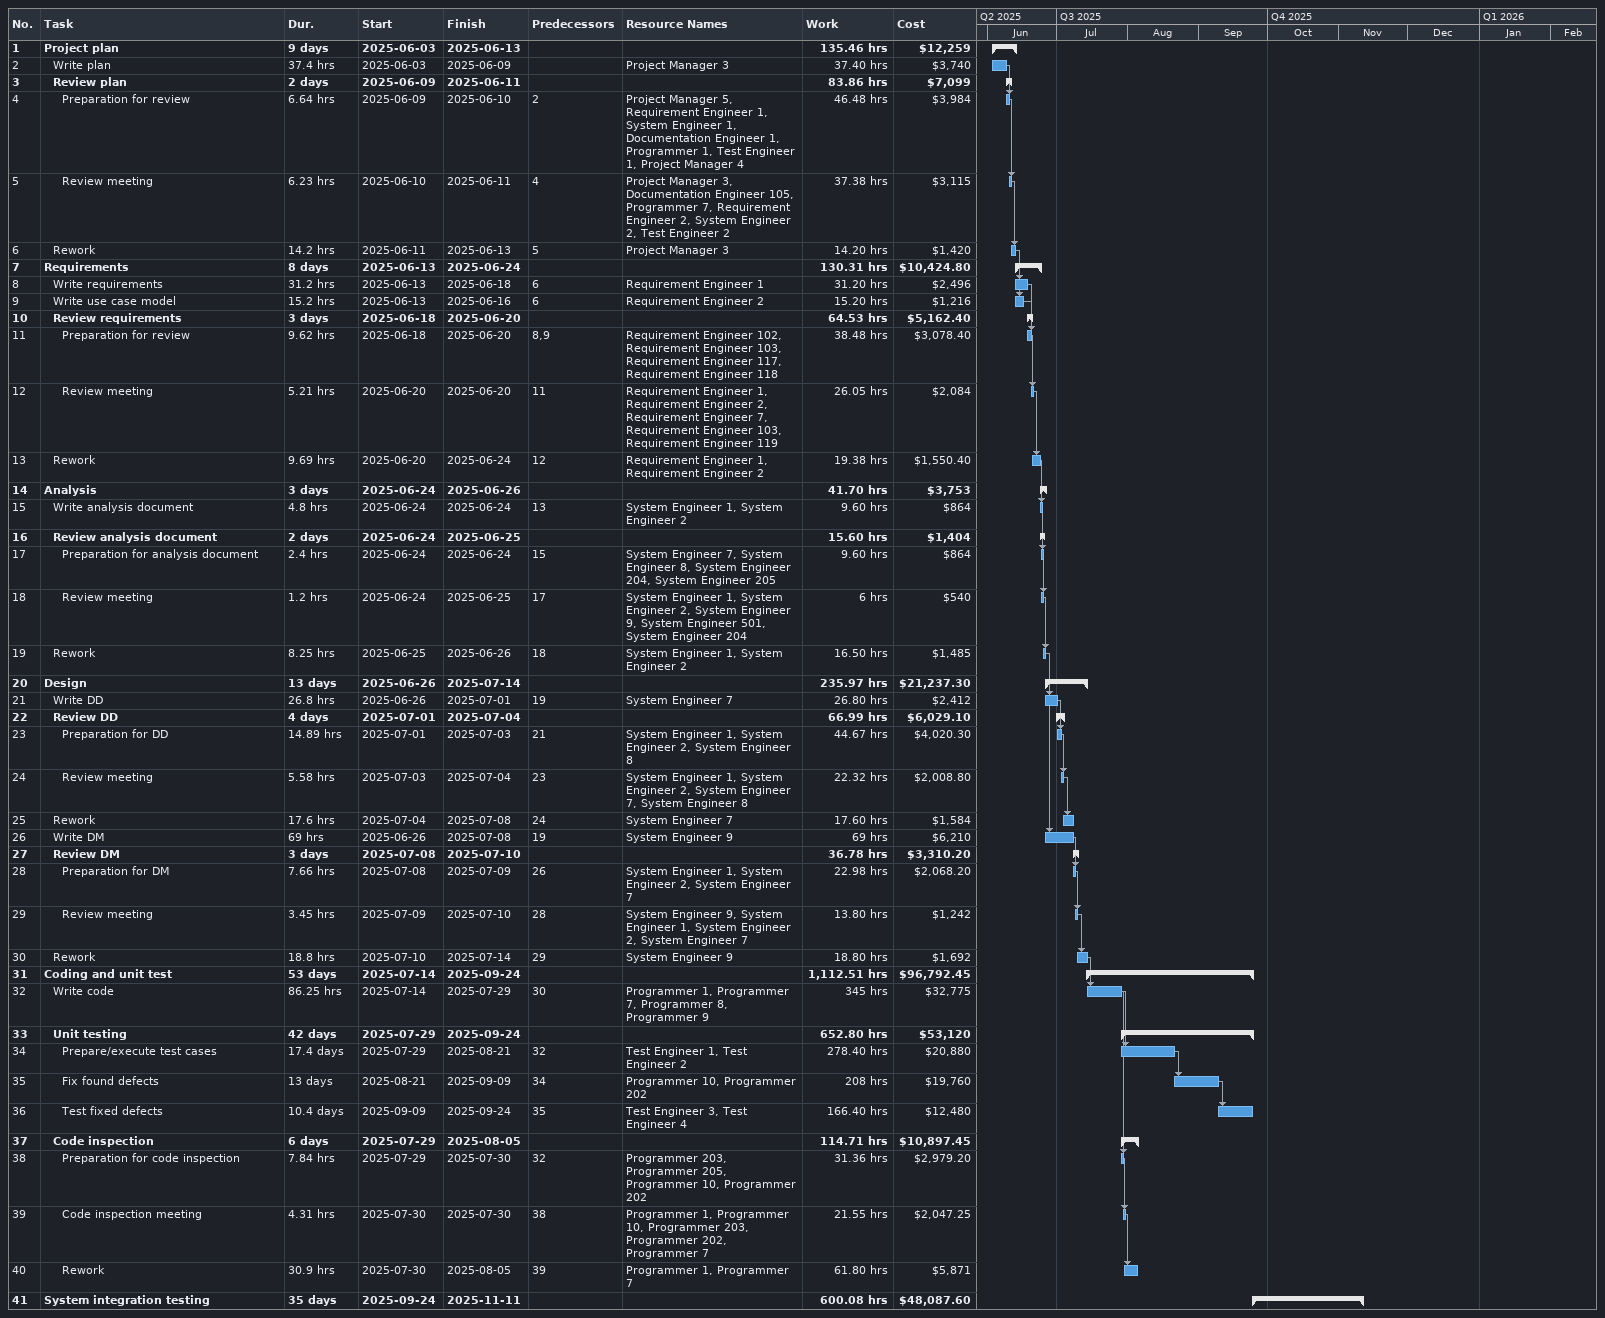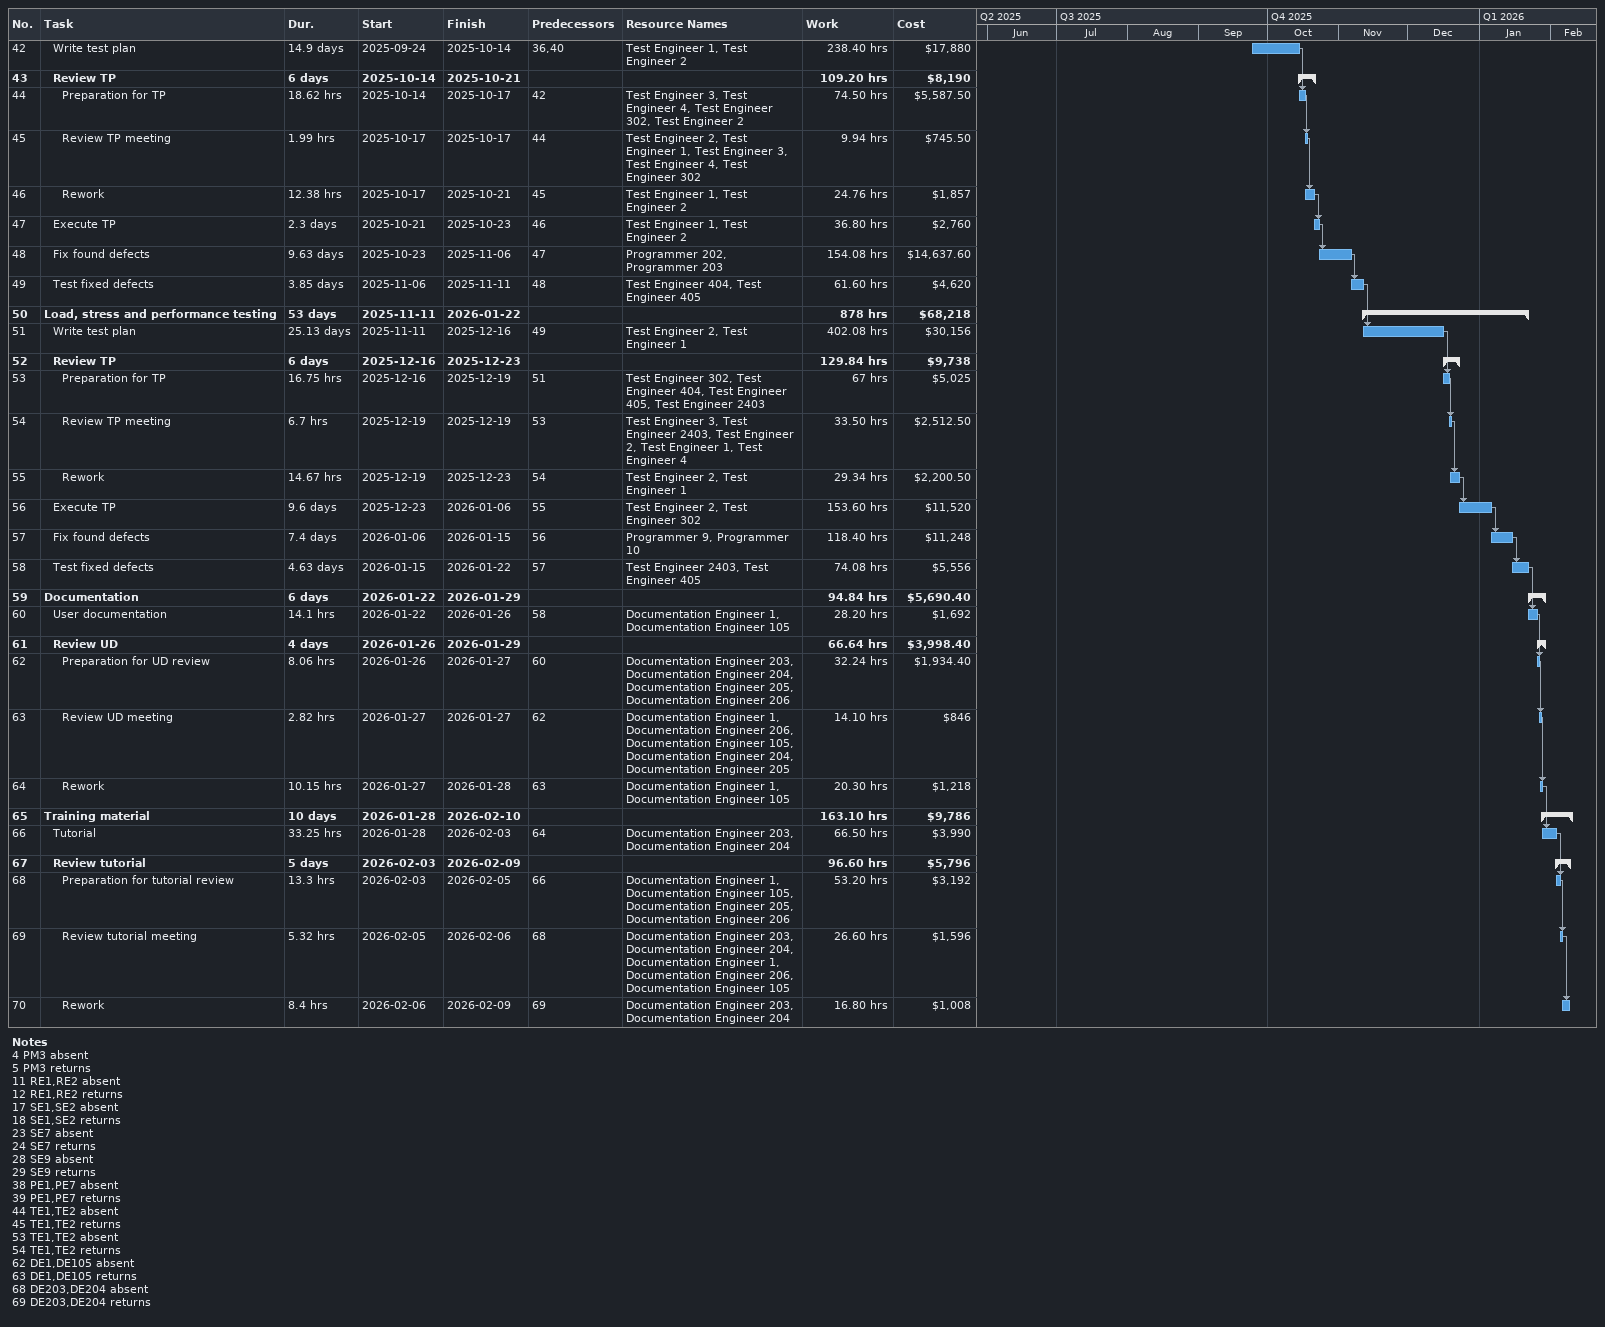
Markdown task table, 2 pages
| ID | Level | Task | Duration | Start | Finish | Predecessors | Resources | Work (h) | Cost ($) |
|---|---|---|---|---|---|---|---|---|---|
| 1 | 1 | **Project plan** | 9d | 2025-06-03 | 2025-06-13 |  |  | 135.46 | 12259 |
| 2 | 2 | Write plan | 37.4h | 2025-06-03 | 2025-06-09 |  | Project Manager 3 | 37.40 | 3740 |
| 3 | 2 | **Review plan** | 2d | 2025-06-09 | 2025-06-11 |  |  | 83.86 | 7099 |
| 4 | 3 | Preparation for review | 6.64h | 2025-06-09 | 2025-06-10 | 2 | Project Manager 5, Requirement Engineer 1, System Engineer 1, Documentation Engineer 1, Programmer 1, Test Engineer 1, Project Manager 4 | 46.48 | 3984 |
| 5 | 3 | Review meeting | 6.23h | 2025-06-10 | 2025-06-11 | 4 | Project Manager 3, Documentation Engineer 105, Programmer 7, Requirement Engineer 2, System Engineer 2, Test Engineer 2 | 37.38 | 3115 |
| 6 | 2 | Rework | 14.2h | 2025-06-11 | 2025-06-13 | 5 | Project Manager 3 | 14.20 | 1420 |
| 7 | 1 | **Requirements** | 8d | 2025-06-13 | 2025-06-24 |  |  | 130.31 | 10424.80 |
| 8 | 2 | Write requirements | 31.2h | 2025-06-13 | 2025-06-18 | 6 | Requirement Engineer 1 | 31.20 | 2496 |
| 9 | 2 | Write use case model | 15.2h | 2025-06-13 | 2025-06-16 | 6 | Requirement Engineer 2 | 15.20 | 1216 |
| 10 | 2 | **Review requirements** | 3d | 2025-06-18 | 2025-06-20 |  |  | 64.53 | 5162.40 |
| 11 | 3 | Preparation for review | 9.62h | 2025-06-18 | 2025-06-20 | 8, 9 | Requirement Engineer 102, Requirement Engineer 103, Requirement Engineer 117, Requirement Engineer 118 | 38.48 | 3078.40 |
| 12 | 3 | Review meeting | 5.21h | 2025-06-20 | 2025-06-20 | 11 | Requirement Engineer 1, Requirement Engineer 2, Requirement Engineer 7, Requirement Engineer 103, Requirement Engineer 119 | 26.05 | 2084 |
| 13 | 2 | Rework | 9.69h | 2025-06-20 | 2025-06-24 | 12 | Requirement Engineer 1, Requirement Engineer 2 | 19.38 | 1550.40 |
| 14 | 1 | **Analysis** | 3d | 2025-06-24 | 2025-06-26 |  |  | 41.70 | 3753 |
| 15 | 2 | Write analysis document | 4.8h | 2025-06-24 | 2025-06-24 | 13 | System Engineer 1, System Engineer 2 | 9.60 | 864 |
| 16 | 2 | **Review analysis document** | 2d | 2025-06-24 | 2025-06-25 |  |  | 15.60 | 1404 |
| 17 | 3 | Preparation for analysis document | 2.4h | 2025-06-24 | 2025-06-24 | 15 | System Engineer 7, System Engineer 8, System Engineer 204, System Engineer 205 | 9.60 | 864 |
| 18 | 3 | Review meeting | 1.2h | 2025-06-24 | 2025-06-25 | 17 | System Engineer 1, System Engineer 2, System Engineer 9, System Engineer 501, System Engineer 204 | 6 | 540 |
| 19 | 2 | Rework | 8.25h | 2025-06-25 | 2025-06-26 | 18 | System Engineer 1, System Engineer 2 | 16.50 | 1485 |
| 20 | 1 | **Design** | 13d | 2025-06-26 | 2025-07-14 |  |  | 235.97 | 21237.30 |
| 21 | 2 | Write DD | 26.8h | 2025-06-26 | 2025-07-01 | 19 | System Engineer 7 | 26.80 | 2412 |
| 22 | 2 | **Review DD** | 4d | 2025-07-01 | 2025-07-04 |  |  | 66.99 | 6029.10 |
| 23 | 3 | Preparation for DD | 14.89h | 2025-07-01 | 2025-07-03 | 21 | System Engineer 1, System Engineer 2, System Engineer 8 | 44.67 | 4020.30 |
| 24 | 3 | Review meeting | 5.58h | 2025-07-03 | 2025-07-04 | 23 | System Engineer 1, System Engineer 2, System Engineer 7, System Engineer 8 | 22.32 | 2008.80 |
| 25 | 2 | Rework | 17.6h | 2025-07-04 | 2025-07-08 | 24 | System Engineer 7 | 17.60 | 1584 |
| 26 | 2 | Write DM | 69h | 2025-06-26 | 2025-07-08 | 19 | System Engineer 9 | 69 | 6210 |
| 27 | 2 | **Review DM** | 3d | 2025-07-08 | 2025-07-10 |  |  | 36.78 | 3310.20 |
| 28 | 3 | Preparation for DM | 7.66h | 2025-07-08 | 2025-07-09 | 26 | System Engineer 1, System Engineer 2, System Engineer 7 | 22.98 | 2068.20 |
| 29 | 3 | Review meeting | 3.45h | 2025-07-09 | 2025-07-10 | 28 | System Engineer 9, System Engineer 1, System Engineer 2, System Engineer 7 | 13.80 | 1242 |
| 30 | 2 | Rework | 18.8h | 2025-07-10 | 2025-07-14 | 29 | System Engineer 9 | 18.80 | 1692 |
| 31 | 1 | **Coding and unit test** | 53d | 2025-07-14 | 2025-09-24 |  |  | 1112.51 | 96792.45 |
| 32 | 2 | Write code | 86.25h | 2025-07-14 | 2025-07-29 | 30 | Programmer 1, Programmer 7, Programmer 8, Programmer 9 | 345 | 32775 |
| 33 | 2 | **Unit testing** | 42d | 2025-07-29 | 2025-09-24 |  |  | 652.80 | 53120 |
| 34 | 3 | Prepare/execute test cases | 17.4d | 2025-07-29 | 2025-08-21 | 32 | Test Engineer 1, Test Engineer 2 | 278.40 | 20880 |
| 35 | 3 | Fix found defects | 13d | 2025-08-21 | 2025-09-09 | 34 | Programmer 10, Programmer 202 | 208 | 19760 |
| 36 | 3 | Test fixed defects | 10.4d | 2025-09-09 | 2025-09-24 | 35 | Test Engineer 3, Test Engineer 4 | 166.40 | 12480 |
| 37 | 2 | **Code inspection** | 6d | 2025-07-29 | 2025-08-05 |  |  | 114.71 | 10897.45 |
| 38 | 3 | Preparation for code inspection | 7.84h | 2025-07-29 | 2025-07-30 | 32 | Programmer 203, Programmer 205, Programmer 10, Programmer 202 | 31.36 | 2979.20 |
| 39 | 3 | Code inspection meeting | 4.31h | 2025-07-30 | 2025-07-30 | 38 | Programmer 1, Programmer 10, Programmer 203, Programmer 202, Programmer 7 | 21.55 | 2047.25 |
| 40 | 3 | Rework | 30.9h | 2025-07-30 | 2025-08-05 | 39 | Programmer 1, Programmer 7 | 61.80 | 5871 |
| 41 | 1 | **System integration testing** | 35d | 2025-09-24 | 2025-11-11 |  |  | 600.08 | 48087.60 |
| 42 | 2 | Write test plan | 14.9d | 2025-09-24 | 2025-10-14 | 36, 40 | Test Engineer 1, Test Engineer 2 | 238.40 | 17880 |
| 43 | 2 | **Review TP** | 6d | 2025-10-14 | 2025-10-21 |  |  | 109.20 | 8190 |
| 44 | 3 | Preparation for TP | 18.62h | 2025-10-14 | 2025-10-17 | 42 | Test Engineer 3, Test Engineer 4, Test Engineer 302, Test Engineer 2 | 74.50 | 5587.50 |
| 45 | 3 | Review TP meeting | 1.99h | 2025-10-17 | 2025-10-17 | 44 | Test Engineer 2, Test Engineer 1, Test Engineer 3, Test Engineer 4, Test Engineer 302 | 9.94 | 745.50 |
| 46 | 3 | Rework | 12.38h | 2025-10-17 | 2025-10-21 | 45 | Test Engineer 1, Test Engineer 2 | 24.76 | 1857 |
| 47 | 2 | Execute TP | 2.3d | 2025-10-21 | 2025-10-23 | 46 | Test Engineer 1, Test Engineer 2 | 36.80 | 2760 |
| 48 | 2 | Fix found defects | 9.63d | 2025-10-23 | 2025-11-06 | 47 | Programmer 202, Programmer 203 | 154.08 | 14637.60 |
| 49 | 2 | Test fixed defects | 3.85d | 2025-11-06 | 2025-11-11 | 48 | Test Engineer 404, Test Engineer 405 | 61.60 | 4620 |
| 50 | 1 | **Load, stress and performance testing** | 53d | 2025-11-11 | 2026-01-22 |  |  | 878 | 68218 |
| 51 | 2 | Write test plan | 25.13d | 2025-11-11 | 2025-12-16 | 49 | Test Engineer 2, Test Engineer 1 | 402.08 | 30156 |
| 52 | 2 | **Review TP** | 6d | 2025-12-16 | 2025-12-23 |  |  | 129.84 | 9738 |
| 53 | 3 | Preparation for TP | 16.75h | 2025-12-16 | 2025-12-19 | 51 | Test Engineer 302, Test Engineer 404, Test Engineer 405, Test Engineer 2403 | 67 | 5025 |
| 54 | 3 | Review TP meeting | 6.7h | 2025-12-19 | 2025-12-19 | 53 | Test Engineer 3, Test Engineer 2403, Test Engineer 2, Test Engineer 1, Test Engineer 4 | 33.50 | 2512.50 |
| 55 | 3 | Rework | 14.67h | 2025-12-19 | 2025-12-23 | 54 | Test Engineer 2, Test Engineer 1 | 29.34 | 2200.50 |
| 56 | 2 | Execute TP | 9.6d | 2025-12-23 | 2026-01-06 | 55 | Test Engineer 2, Test Engineer 302 | 153.60 | 11520 |
| 57 | 2 | Fix found defects | 7.4d | 2026-01-06 | 2026-01-15 | 56 | Programmer 9, Programmer 10 | 118.40 | 11248 |
| 58 | 2 | Test fixed defects | 4.63d | 2026-01-15 | 2026-01-22 | 57 | Test Engineer 2403, Test Engineer 405 | 74.08 | 5556 |
| 59 | 1 | **Documentation** | 6d | 2026-01-22 | 2026-01-29 |  |  | 94.84 | 5690.40 |
| 60 | 2 | User documentation | 14.1h | 2026-01-22 | 2026-01-26 | 58 | Documentation Engineer 1, Documentation Engineer 105 | 28.20 | 1692 |
| 61 | 2 | **Review UD** | 4d | 2026-01-26 | 2026-01-29 |  |  | 66.64 | 3998.40 |
| 62 | 3 | Preparation for UD review | 8.06h | 2026-01-26 | 2026-01-27 | 60 | Documentation Engineer 203, Documentation Engineer 204, Documentation Engineer 205, Documentation Engineer 206 | 32.24 | 1934.40 |
| 63 | 3 | Review UD meeting | 2.82h | 2026-01-27 | 2026-01-27 | 62 | Documentation Engineer 1, Documentation Engineer 206, Documentation Engineer 105, Documentation Engineer 204, Documentation Engineer 205 | 14.10 | 846 |
| 64 | 3 | Rework | 10.15h | 2026-01-27 | 2026-01-28 | 63 | Documentation Engineer 1, Documentation Engineer 105 | 20.30 | 1218 |
| 65 | 1 | **Training material** | 10d | 2026-01-28 | 2026-02-10 |  |  | 163.10 | 9786 |
| 66 | 2 | Tutorial | 33.25h | 2026-01-28 | 2026-02-03 | 64 | Documentation Engineer 203, Documentation Engineer 204 | 66.50 | 3990 |
| 67 | 2 | **Review tutorial** | 5d | 2026-02-03 | 2026-02-09 |  |  | 96.60 | 5796 |
| 68 | 3 | Preparation for tutorial review | 13.3h | 2026-02-03 | 2026-02-05 | 66 | Documentation Engineer 1, Documentation Engineer 105, Documentation Engineer 205, Documentation Engineer 206 | 53.20 | 3192 |
| 69 | 3 | Review tutorial meeting | 5.32h | 2026-02-05 | 2026-02-06 | 68 | Documentation Engineer 203, Documentation Engineer 204, Documentation Engineer 1, Documentation Engineer 206, Documentation Engineer 105 | 26.60 | 1596 |
| 70 | 3 | Rework | 8.4h | 2026-02-06 | 2026-02-09 | 69 | Documentation Engineer 203, Documentation Engineer 204 | 16.80 | 1008 |

Notes
- 4: PM3 absent
- 5: PM3 returns
- 11: RE1,RE2 absent
- 12: RE1,RE2 returns
- 17: SE1,SE2 absent
- 18: SE1,SE2 returns
- 23: SE7 absent
- 24: SE7 returns
- 28: SE9 absent
- 29: SE9 returns
- 38: PE1,PE7 absent
- 39: PE1,PE7 returns
- 44: TE1,TE2 absent
- 45: TE1,TE2 returns
- 53: TE1,TE2 absent
- 54: TE1,TE2 returns
- 62: DE1,DE105 absent
- 63: DE1,DE105 returns
- 68: DE203,DE204 absent
- 69: DE203,DE204 returns
